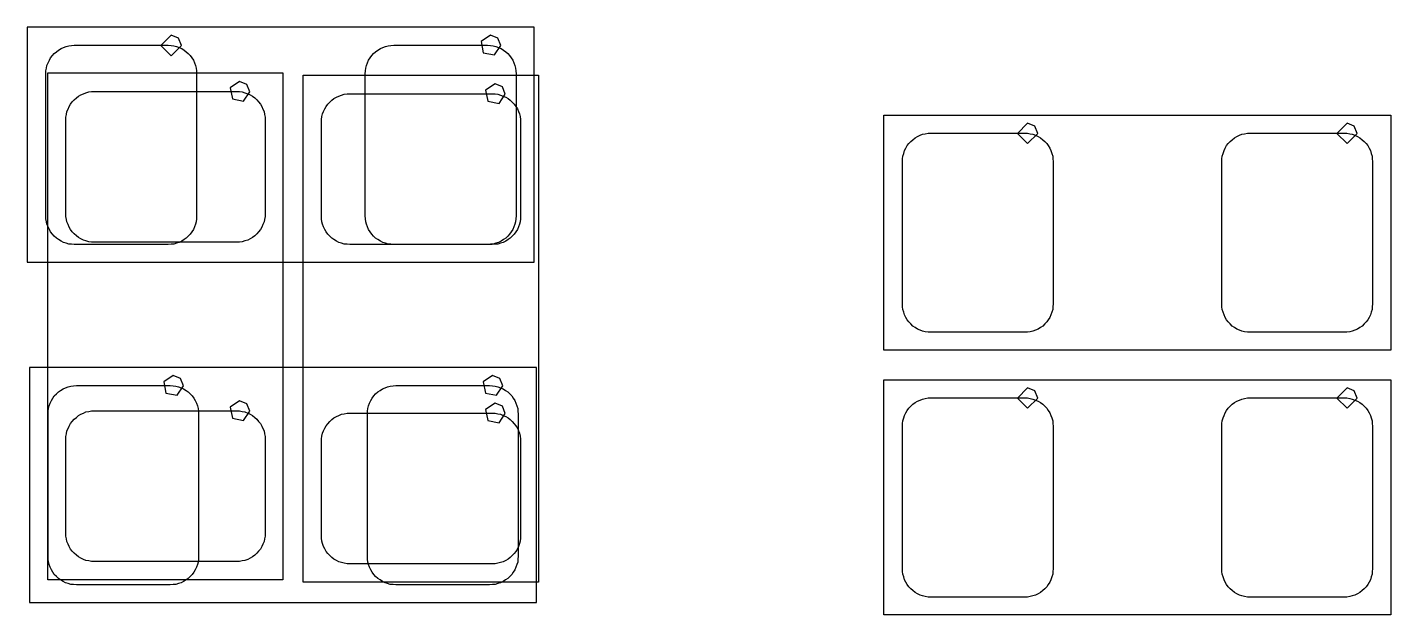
# Model space of a CAD drawing. Extents: x 114 to 258, y 8 to 198.
# Drawn here: x 219.26 to 232.6, y 121.62 to 127.37 of the extents above; entities that cross this region are included whole.
import ezdxf

# ---------------------------------------------------------------- set-up
doc = ezdxf.new("R2010")
doc.units = 0

msp = doc.modelspace()

# ---------------------------------------------------------------- linework, layer by layer
at = {"layer": 'Layer 1', "color": 7}
for points in [[(224.2185, 127.3681), (219.25788, 127.3681)], [(219.25788, 127.3681), (219.25788, 125.0694)], [(220.665294, 127.290046), (220.565294, 127.190046), (220.665294, 127.090046), (220.765294, 127.190046), (220.736005, 127.260757), (220.665294, 127.290046), (220.665294, 127.290046)], [(223.790256, 127.290046), (223.697868, 127.228314), (223.719545, 127.119335), (223.828524, 127.097658), (223.890256, 127.190046), (223.860967, 127.260757), (223.790256, 127.290046), (223.790256, 127.290046)], [(224.2185, 125.0694), (224.2185, 127.3681)], [(219.54236, 127.12934), (219.56268, 127.14458)], [(219.56268, 127.14458), (219.58808, 127.15982)], [(219.58808, 127.15982), (219.61094, 127.16998)], [(219.61094, 127.16998), (219.63888, 127.18014)], [(219.63888, 127.18014), (219.66428, 127.18776)], [(219.66428, 127.18776), (219.69222, 127.1903)], [(219.69222, 127.1903), (219.71762, 127.19284)], [(219.71762, 127.19284), (220.6371, 127.19284)], [(220.6371, 127.19284), (220.66504, 127.1903)], [(220.66504, 127.1903), (220.69044, 127.18776)], [(220.69044, 127.18776), (220.71838, 127.18014)], [(220.71838, 127.18014), (220.74378, 127.16998)], [(220.74378, 127.16998), (220.76918, 127.15982)], [(220.76918, 127.15982), (220.79204, 127.14458)], [(220.79204, 127.14458), (220.81236, 127.12934)], [(222.66656, 127.12934), (222.68942, 127.14458)], [(222.68942, 127.14458), (222.71228, 127.15982)], [(222.71228, 127.15982), (222.73768, 127.16998)], [(222.73768, 127.16998), (222.76308, 127.18014)], [(222.76308, 127.18014), (222.78848, 127.18776)], [(222.78848, 127.18776), (222.81642, 127.1903)], [(222.81642, 127.1903), (222.84436, 127.19284)], [(222.84436, 127.19284), (223.7613, 127.19284)], [(223.7613, 127.19284), (223.78924, 127.1903)], [(223.78924, 127.1903), (223.81718, 127.18776)], [(223.81718, 127.18776), (223.84258, 127.18014)], [(223.84258, 127.18014), (223.86798, 127.16998)], [(223.86798, 127.16998), (223.89338, 127.15982)], [(223.89338, 127.15982), (223.91624, 127.14458)], [(223.91624, 127.14458), (223.9391, 127.12934)], [(219.45092, 126.99472), (219.46108, 127.02012)], [(219.46108, 127.02012), (219.47378, 127.04552)], [(219.47378, 127.04552), (219.48648, 127.06838)], [(219.48648, 127.06838), (219.50426, 127.09124)], [(219.50426, 127.09124), (219.52204, 127.11156)], [(219.52204, 127.11156), (219.54236, 127.12934)], [(220.81236, 127.12934), (220.83268, 127.11156)], [(220.83268, 127.11156), (220.853, 127.09124)], [(220.853, 127.09124), (220.86824, 127.06838)], [(220.86824, 127.06838), (220.88348, 127.04552)], [(220.88348, 127.04552), (220.89364, 127.02012)], [(220.89364, 127.02012), (220.9038, 126.99472)], [(222.57766, 126.99472), (222.58528, 127.02012)], [(222.58528, 127.02012), (222.59798, 127.04552)], [(222.59798, 127.04552), (222.61322, 127.06838)], [(222.61322, 127.06838), (222.62846, 127.09124)], [(222.62846, 127.09124), (222.64624, 127.11156)], [(222.64624, 127.11156), (222.66656, 127.12934)], [(223.9391, 127.12934), (223.95942, 127.11156)], [(223.95942, 127.11156), (223.9772, 127.09124)], [(223.9772, 127.09124), (223.99244, 127.06838)], [(223.99244, 127.06838), (224.00768, 127.04552)], [(224.00768, 127.04552), (224.01784, 127.02012)], [(224.01784, 127.02012), (224.028, 126.99472)], [(219.44076, 126.94138), (219.44584, 126.96932)], [(219.44076, 126.91344), (219.44076, 126.94138)], [(219.44076, 125.52152), (219.44076, 126.91344)], [(219.44584, 126.96932), (219.45092, 126.99472)], [(219.45854, 121.96298), (219.45854, 126.92106)], [(219.45854, 126.92106), (221.75724, 126.92106)], [(220.9038, 126.99472), (220.90888, 126.96932)], [(220.90888, 126.96932), (220.91396, 126.94138)], [(220.91396, 126.94138), (220.91396, 126.91344)], [(220.91396, 126.91344), (220.91396, 125.52152)], [(221.75724, 126.92106), (221.75724, 121.96298)], [(221.9579, 121.94012), (221.9579, 126.8982)], [(221.9579, 126.8982), (224.25914, 126.8982)], [(222.56496, 126.91344), (222.5675, 126.94138)], [(222.56496, 125.52152), (222.56496, 126.91344)], [(222.5675, 126.94138), (222.57004, 126.96932)], [(222.57004, 126.96932), (222.57766, 126.99472)], [(224.028, 126.99472), (224.03562, 126.96932)], [(224.03562, 126.96932), (224.03816, 126.94138)], [(224.03816, 126.94138), (224.0407, 126.91344)], [(224.0407, 126.91344), (224.0407, 125.52152)], [(224.25914, 126.8982), (224.25914, 121.94012)], [(219.83192, 126.72802), (219.85986, 126.73564)], [(219.85986, 126.73564), (219.88526, 126.73818)], [(219.88526, 126.73818), (219.9132, 126.74072)], [(219.9132, 126.74072), (221.30766, 126.74072)], [(221.335346, 126.837418), (221.242958, 126.775686), (221.264635, 126.666707), (221.373614, 126.64503), (221.435346, 126.737418), (221.406057, 126.808129), (221.335346, 126.837418), (221.335346, 126.837418)], [(221.30766, 126.74072), (221.33306, 126.73818)], [(221.33306, 126.73818), (221.361, 126.73564)], [(221.361, 126.73564), (221.3864, 126.72802)], [(223.835214, 126.814812), (223.742826, 126.75308), (223.764503, 126.644101), (223.873482, 126.622424), (223.935214, 126.714812), (223.905925, 126.785523), (223.835214, 126.814812), (223.835214, 126.814812)], [(219.66682, 126.5934), (219.68206, 126.61626)], [(219.68206, 126.61626), (219.6973, 126.63912)], [(219.6973, 126.63912), (219.71762, 126.65944)], [(219.71762, 126.65944), (219.73794, 126.67722)], [(219.73794, 126.67722), (219.75826, 126.69246)], [(219.75826, 126.69246), (219.78112, 126.7077)], [(219.78112, 126.7077), (219.80652, 126.71786)], [(219.80652, 126.71786), (219.83192, 126.72802)], [(221.3864, 126.72802), (221.41434, 126.71786)], [(221.41434, 126.71786), (221.4372, 126.7077)], [(221.4372, 126.7077), (221.4626, 126.69246)], [(221.4626, 126.69246), (221.48292, 126.67722)], [(221.48292, 126.67722), (221.50324, 126.65944)], [(221.50324, 126.65944), (221.52102, 126.63912)], [(221.52102, 126.63912), (221.5388, 126.61626)], [(221.5388, 126.61626), (221.5515, 126.5934)], [(222.18142, 126.5934), (222.1992, 126.61626)], [(222.1992, 126.61626), (222.21698, 126.63658)], [(222.21698, 126.63658), (222.2373, 126.65436)], [(222.2373, 126.65436), (222.25762, 126.6696)], [(222.25762, 126.6696), (222.28302, 126.68484)], [(222.28302, 126.68484), (222.30588, 126.695)], [(222.30588, 126.695), (222.33382, 126.70516)], [(222.33382, 126.70516), (222.35922, 126.71278)], [(222.35922, 126.71278), (222.38716, 126.71532)], [(222.38716, 126.71532), (222.41256, 126.71786)], [(222.41256, 126.71786), (223.80702, 126.71786)], [(223.80702, 126.71786), (223.83496, 126.71532)], [(223.83496, 126.71532), (223.86036, 126.71278)], [(223.86036, 126.71278), (223.8883, 126.70516)], [(223.8883, 126.70516), (223.9137, 126.695)], [(223.9137, 126.695), (223.9391, 126.68484)], [(223.9391, 126.68484), (223.96196, 126.6696)], [(223.96196, 126.6696), (223.98228, 126.65436)], [(223.98228, 126.65436), (224.0026, 126.63658)], [(224.0026, 126.63658), (224.02292, 126.61626)], [(224.02292, 126.61626), (224.03816, 126.5934)], [(219.63634, 126.48926), (219.64142, 126.51466)], [(219.63634, 126.46132), (219.63634, 126.48926)], [(219.64142, 126.51466), (219.6465, 126.5426)], [(219.6465, 126.5426), (219.65666, 126.568)], [(219.65666, 126.568), (219.66682, 126.5934)], [(221.5515, 126.5934), (221.5642, 126.568)], [(221.5642, 126.568), (221.57436, 126.5426)], [(221.57436, 126.5426), (221.57944, 126.51466)], [(221.57944, 126.51466), (221.58452, 126.48926)], [(221.58452, 126.48926), (221.58452, 126.46132)], [(222.1357, 126.4664), (222.14078, 126.49434)], [(222.1357, 126.43846), (222.1357, 126.4664)], [(222.14078, 126.49434), (222.14586, 126.51974)], [(222.14586, 126.51974), (222.15602, 126.54514)], [(222.15602, 126.54514), (222.16872, 126.57054)], [(222.16872, 126.57054), (222.18142, 126.5934)], [(224.03816, 126.5934), (224.0534, 126.57054)], [(224.0534, 126.57054), (224.06356, 126.54514)], [(224.06356, 126.54514), (224.07372, 126.51974)], [(224.07372, 126.51974), (224.0788, 126.49434)], [(224.0788, 126.49434), (224.08388, 126.4664)], [(224.08388, 126.4664), (224.08388, 126.43846)], [(227.63734, 126.50958), (232.59796, 126.50958)], [(227.63734, 124.20834), (227.63734, 126.50958)], [(232.59796, 126.50958), (232.59796, 124.20834)], [(219.63634, 125.54438), (219.63634, 126.46132)], [(221.58452, 126.46132), (221.58452, 125.54438)], [(222.1357, 125.52152), (222.1357, 126.43846)], [(224.08388, 126.43846), (224.08388, 125.52152)], [(228.04374, 126.3267), (228.07168, 126.33178)], [(228.07168, 126.33178), (228.09962, 126.33178)], [(228.09962, 126.33178), (229.01656, 126.33178)], [(229.045262, 126.430002), (228.945262, 126.330002), (229.045262, 126.230002), (229.145262, 126.330002), (229.115973, 126.400713), (229.045262, 126.430002), (229.045262, 126.430002)], [(229.01656, 126.33178), (229.0445, 126.33178)], [(229.0445, 126.33178), (229.0699, 126.3267)], [(231.16794, 126.3267), (231.19588, 126.33178)], [(231.19588, 126.33178), (231.22382, 126.33178)], [(231.22382, 126.33178), (232.14076, 126.33178)], [(232.170224, 126.430002), (232.070224, 126.330002), (232.170224, 126.230002), (232.270224, 126.330002), (232.240935, 126.400713), (232.170224, 126.430002), (232.170224, 126.430002)], [(232.14076, 126.33178), (232.1687, 126.33178)], [(232.1687, 126.33178), (232.19664, 126.3267)], [(227.85324, 126.18446), (227.86594, 126.20986)], [(227.86594, 126.20986), (227.88372, 126.23018)], [(227.88372, 126.23018), (227.9015, 126.2505)], [(227.9015, 126.2505), (227.92182, 126.26828)], [(227.92182, 126.26828), (227.94468, 126.28606)], [(227.94468, 126.28606), (227.96754, 126.29876)], [(227.96754, 126.29876), (227.99294, 126.31146)], [(227.99294, 126.31146), (228.01834, 126.32162)], [(228.01834, 126.32162), (228.04374, 126.3267)], [(229.0699, 126.3267), (229.09784, 126.32162)], [(229.09784, 126.32162), (229.12324, 126.31146)], [(229.12324, 126.31146), (229.14864, 126.29876)], [(229.14864, 126.29876), (229.1715, 126.28606)], [(229.1715, 126.28606), (229.19436, 126.26828)], [(229.19436, 126.26828), (229.21468, 126.2505)], [(229.21468, 126.2505), (229.23246, 126.23018)], [(229.23246, 126.23018), (229.2477, 126.20986)], [(229.2477, 126.20986), (229.26294, 126.18446)], [(230.97744, 126.18446), (230.99268, 126.20986)], [(230.99268, 126.20986), (231.00792, 126.23018)], [(231.00792, 126.23018), (231.0257, 126.2505)], [(231.0257, 126.2505), (231.04602, 126.26828)], [(231.04602, 126.26828), (231.06888, 126.28606)], [(231.06888, 126.28606), (231.09174, 126.29876)], [(231.09174, 126.29876), (231.11714, 126.31146)], [(231.11714, 126.31146), (231.14254, 126.32162)], [(231.14254, 126.32162), (231.16794, 126.3267)], [(232.19664, 126.3267), (232.22204, 126.32162)], [(232.22204, 126.32162), (232.24744, 126.31146)], [(232.24744, 126.31146), (232.27284, 126.29876)], [(232.27284, 126.29876), (232.2957, 126.28606)], [(232.2957, 126.28606), (232.31856, 126.26828)], [(232.31856, 126.26828), (232.33888, 126.2505)], [(232.33888, 126.2505), (232.35666, 126.23018)], [(232.35666, 126.23018), (232.37444, 126.20986)], [(232.37444, 126.20986), (232.38714, 126.18446)], [(227.82022, 126.08032), (227.8253, 126.10826)], [(227.82022, 126.05492), (227.82022, 126.08032)], [(227.8253, 126.10826), (227.83292, 126.13366)], [(227.83292, 126.13366), (227.84054, 126.1616)], [(227.84054, 126.1616), (227.85324, 126.18446)], [(229.26294, 126.18446), (229.2731, 126.1616)], [(229.2731, 126.1616), (229.28326, 126.13366)], [(229.28326, 126.13366), (229.29088, 126.10826)], [(229.29088, 126.10826), (229.29342, 126.08032)], [(229.29342, 126.08032), (229.29596, 126.05492)], [(230.94442, 126.05492), (230.94696, 126.08032)], [(230.94696, 126.08032), (230.9495, 126.10826)], [(230.9495, 126.10826), (230.95712, 126.13366)], [(230.95712, 126.13366), (230.96728, 126.1616)], [(230.96728, 126.1616), (230.97744, 126.18446)], [(232.38714, 126.18446), (232.39984, 126.1616)], [(232.39984, 126.1616), (232.40746, 126.13366)], [(232.40746, 126.13366), (232.41508, 126.10826)], [(232.41508, 126.10826), (232.41762, 126.08032)], [(232.41762, 126.08032), (232.42016, 126.05492)], [(227.82022, 124.66046), (227.82022, 126.05492)], [(229.29596, 126.05492), (229.29596, 124.66046)], [(230.94442, 124.66046), (230.94442, 126.05492)], [(232.42016, 126.05492), (232.42016, 124.66046)], [(219.63634, 125.51644), (219.63634, 125.54438)], [(221.58452, 125.54438), (221.58452, 125.51644)], [(219.44076, 125.49358), (219.44076, 125.52152)], [(219.44584, 125.46564), (219.44076, 125.49358)], [(219.45092, 125.44024), (219.44584, 125.46564)], [(219.46108, 125.41484), (219.45092, 125.44024)], [(219.47378, 125.38944), (219.46108, 125.41484)], [(219.64142, 125.4885), (219.63634, 125.51644)], [(219.6465, 125.4631), (219.64142, 125.4885)], [(219.65666, 125.4377), (219.6465, 125.4631)], [(219.66682, 125.4123), (219.65666, 125.4377)], [(219.68206, 125.38944), (219.66682, 125.4123)], [(220.89364, 125.41484), (220.88348, 125.38944)], [(220.9038, 125.44024), (220.89364, 125.41484)], [(220.90888, 125.46564), (220.9038, 125.44024)], [(220.91396, 125.49358), (220.90888, 125.46564)], [(220.91396, 125.52152), (220.91396, 125.49358)], [(221.5515, 125.4123), (221.5388, 125.38944)], [(221.5642, 125.4377), (221.5515, 125.4123)], [(221.57436, 125.4631), (221.5642, 125.4377)], [(221.57944, 125.4885), (221.57436, 125.4631)], [(221.58452, 125.51644), (221.57944, 125.4885)], [(222.1357, 125.49358), (222.1357, 125.52152)], [(222.14078, 125.46564), (222.1357, 125.49358)], [(222.14586, 125.44024), (222.14078, 125.46564)], [(222.15602, 125.41484), (222.14586, 125.44024)], [(222.16872, 125.38944), (222.15602, 125.41484)], [(222.5675, 125.49358), (222.56496, 125.52152)], [(222.57004, 125.46564), (222.5675, 125.49358)], [(222.57766, 125.44024), (222.57004, 125.46564)], [(222.58528, 125.41484), (222.57766, 125.44024)], [(222.59798, 125.38944), (222.58528, 125.41484)], [(224.01784, 125.41484), (224.00768, 125.38944)], [(224.028, 125.44024), (224.01784, 125.41484)], [(224.03562, 125.46564), (224.028, 125.44024)], [(224.03816, 125.49358), (224.03562, 125.46564)], [(224.0407, 125.52152), (224.03816, 125.49358)], [(224.06356, 125.41484), (224.0534, 125.38944)], [(224.07372, 125.44024), (224.06356, 125.41484)], [(224.0788, 125.46564), (224.07372, 125.44024)], [(224.08388, 125.49358), (224.0788, 125.46564)], [(224.08388, 125.52152), (224.08388, 125.49358)], [(219.48648, 125.36658), (219.47378, 125.38944)], [(219.50426, 125.34372), (219.48648, 125.36658)], [(219.52204, 125.3234), (219.50426, 125.34372)], [(219.54236, 125.30562), (219.52204, 125.3234)], [(219.56268, 125.29038), (219.54236, 125.30562)], [(219.58808, 125.27514), (219.56268, 125.29038)], [(219.61094, 125.26244), (219.58808, 125.27514)], [(219.6973, 125.36658), (219.68206, 125.38944)], [(219.71762, 125.34626), (219.6973, 125.36658)], [(219.73794, 125.32848), (219.71762, 125.34626)], [(219.75826, 125.3107), (219.73794, 125.32848)], [(219.78112, 125.298), (219.75826, 125.3107)], [(219.80652, 125.2853), (219.78112, 125.298)], [(219.83192, 125.27768), (219.80652, 125.2853)], [(219.85986, 125.27006), (219.83192, 125.27768)], [(219.88526, 125.26498), (219.85986, 125.27006)], [(219.9132, 125.26498), (219.88526, 125.26498)], [(221.30766, 125.26498), (219.9132, 125.26498)], [(220.76918, 125.27514), (220.74378, 125.26244)], [(220.79204, 125.29038), (220.76918, 125.27514)], [(220.81236, 125.30562), (220.79204, 125.29038)], [(220.83268, 125.3234), (220.81236, 125.30562)], [(220.853, 125.34372), (220.83268, 125.3234)], [(220.86824, 125.36658), (220.853, 125.34372)], [(220.88348, 125.38944), (220.86824, 125.36658)], [(221.33306, 125.26498), (221.30766, 125.26498)], [(221.361, 125.27006), (221.33306, 125.26498)], [(221.3864, 125.27768), (221.361, 125.27006)], [(221.41434, 125.2853), (221.3864, 125.27768)], [(221.4372, 125.298), (221.41434, 125.2853)], [(221.4626, 125.3107), (221.4372, 125.298)], [(221.48292, 125.32848), (221.4626, 125.3107)], [(221.50324, 125.34626), (221.48292, 125.32848)], [(221.52102, 125.36658), (221.50324, 125.34626)], [(221.5388, 125.38944), (221.52102, 125.36658)], [(222.18142, 125.36658), (222.16872, 125.38944)], [(222.1992, 125.34372), (222.18142, 125.36658)], [(222.21698, 125.3234), (222.1992, 125.34372)], [(222.2373, 125.30562), (222.21698, 125.3234)], [(222.25762, 125.29038), (222.2373, 125.30562)], [(222.28302, 125.27514), (222.25762, 125.29038)], [(222.30588, 125.26244), (222.28302, 125.27514)], [(222.61322, 125.36658), (222.59798, 125.38944)], [(222.62846, 125.34372), (222.61322, 125.36658)], [(222.64624, 125.3234), (222.62846, 125.34372)], [(222.66656, 125.30562), (222.64624, 125.3234)], [(222.68942, 125.29038), (222.66656, 125.30562)], [(222.71228, 125.27514), (222.68942, 125.29038)], [(222.73768, 125.26244), (222.71228, 125.27514)], [(223.89338, 125.27514), (223.86798, 125.26244)], [(223.91624, 125.29038), (223.89338, 125.27514)], [(223.9391, 125.27514), (223.9137, 125.26244)], [(223.9391, 125.30562), (223.91624, 125.29038)], [(223.95942, 125.3234), (223.9391, 125.30562)], [(223.96196, 125.29038), (223.9391, 125.27514)], [(223.9772, 125.34372), (223.95942, 125.3234)], [(223.98228, 125.30562), (223.96196, 125.29038)], [(223.99244, 125.36658), (223.9772, 125.34372)], [(224.0026, 125.3234), (223.98228, 125.30562)], [(224.00768, 125.38944), (223.99244, 125.36658)], [(224.02292, 125.34372), (224.0026, 125.3234)], [(224.03816, 125.36658), (224.02292, 125.34372)], [(224.0534, 125.38944), (224.03816, 125.36658)], [(219.63888, 125.25482), (219.61094, 125.26244)], [(219.66428, 125.2472), (219.63888, 125.25482)], [(219.69222, 125.24466), (219.66428, 125.2472)], [(219.71762, 125.24212), (219.69222, 125.24466)], [(220.6371, 125.24212), (219.71762, 125.24212)], [(220.66504, 125.24466), (220.6371, 125.24212)], [(220.69044, 125.2472), (220.66504, 125.24466)], [(220.71838, 125.25482), (220.69044, 125.2472)], [(220.74378, 125.26244), (220.71838, 125.25482)], [(222.33382, 125.25482), (222.30588, 125.26244)], [(222.35922, 125.2472), (222.33382, 125.25482)], [(222.38716, 125.24466), (222.35922, 125.2472)], [(222.41256, 125.24212), (222.38716, 125.24466)], [(223.80702, 125.24212), (222.41256, 125.24212)], [(222.76308, 125.25482), (222.73768, 125.26244)], [(222.78848, 125.2472), (222.76308, 125.25482)], [(222.81642, 125.24466), (222.78848, 125.2472)], [(222.84436, 125.24212), (222.81642, 125.24466)], [(223.7613, 125.24212), (222.84436, 125.24212)], [(223.78924, 125.24466), (223.7613, 125.24212)], [(223.81718, 125.2472), (223.78924, 125.24466)], [(223.83496, 125.24466), (223.80702, 125.24212)], [(223.84258, 125.25482), (223.81718, 125.2472)], [(223.86036, 125.2472), (223.83496, 125.24466)], [(223.86798, 125.26244), (223.84258, 125.25482)], [(223.8883, 125.25482), (223.86036, 125.2472)], [(223.9137, 125.26244), (223.8883, 125.25482)], [(219.25788, 125.0694), (224.2185, 125.0694)], [(227.82022, 124.63252), (227.82022, 124.66046)], [(227.8253, 124.60712), (227.82022, 124.63252)], [(227.83292, 124.57918), (227.8253, 124.60712)], [(229.29088, 124.60712), (229.28326, 124.57918)], [(229.29342, 124.63252), (229.29088, 124.60712)], [(229.29596, 124.66046), (229.29342, 124.63252)], [(230.94696, 124.63252), (230.94442, 124.66046)], [(230.9495, 124.60712), (230.94696, 124.63252)], [(230.95712, 124.57918), (230.9495, 124.60712)], [(232.41508, 124.60712), (232.40746, 124.57918)], [(232.41762, 124.63252), (232.41508, 124.60712)], [(232.42016, 124.66046), (232.41762, 124.63252)], [(227.84054, 124.55378), (227.83292, 124.57918)], [(227.85324, 124.52838), (227.84054, 124.55378)], [(227.86594, 124.50552), (227.85324, 124.52838)], [(227.88372, 124.4852), (227.86594, 124.50552)], [(227.9015, 124.46488), (227.88372, 124.4852)], [(227.92182, 124.44456), (227.9015, 124.46488)], [(229.21468, 124.46488), (229.19436, 124.44456)], [(229.23246, 124.4852), (229.21468, 124.46488)], [(229.2477, 124.50552), (229.23246, 124.4852)], [(229.26294, 124.52838), (229.2477, 124.50552)], [(229.2731, 124.55378), (229.26294, 124.52838)], [(229.28326, 124.57918), (229.2731, 124.55378)], [(230.96728, 124.55378), (230.95712, 124.57918)], [(230.97744, 124.52838), (230.96728, 124.55378)], [(230.99268, 124.50552), (230.97744, 124.52838)], [(231.00792, 124.4852), (230.99268, 124.50552)], [(231.0257, 124.46488), (231.00792, 124.4852)], [(231.04602, 124.44456), (231.0257, 124.46488)], [(232.33888, 124.46488), (232.31856, 124.44456)], [(232.35666, 124.4852), (232.33888, 124.46488)], [(232.37444, 124.50552), (232.35666, 124.4852)], [(232.38714, 124.52838), (232.37444, 124.50552)], [(232.39984, 124.55378), (232.38714, 124.52838)], [(232.40746, 124.57918), (232.39984, 124.55378)], [(227.94468, 124.42932), (227.92182, 124.44456)], [(227.96754, 124.41408), (227.94468, 124.42932)], [(227.99294, 124.40392), (227.96754, 124.41408)], [(228.01834, 124.39376), (227.99294, 124.40392)], [(228.04374, 124.38868), (228.01834, 124.39376)], [(228.07168, 124.3836), (228.04374, 124.38868)], [(228.09962, 124.3836), (228.07168, 124.3836)], [(229.01656, 124.3836), (228.09962, 124.3836)], [(229.0445, 124.3836), (229.01656, 124.3836)], [(229.0699, 124.38868), (229.0445, 124.3836)], [(229.09784, 124.39376), (229.0699, 124.38868)], [(229.12324, 124.40392), (229.09784, 124.39376)], [(229.14864, 124.41408), (229.12324, 124.40392)], [(229.1715, 124.42932), (229.14864, 124.41408)], [(229.19436, 124.44456), (229.1715, 124.42932)], [(231.06888, 124.42932), (231.04602, 124.44456)], [(231.09174, 124.41408), (231.06888, 124.42932)], [(231.11714, 124.40392), (231.09174, 124.41408)], [(231.14254, 124.39376), (231.11714, 124.40392)], [(231.16794, 124.38868), (231.14254, 124.39376)], [(231.19588, 124.3836), (231.16794, 124.38868)], [(231.22382, 124.3836), (231.19588, 124.3836)], [(232.14076, 124.3836), (231.22382, 124.3836)], [(232.1687, 124.3836), (232.14076, 124.3836)], [(232.19664, 124.38868), (232.1687, 124.3836)], [(232.22204, 124.39376), (232.19664, 124.38868)], [(232.24744, 124.40392), (232.22204, 124.39376)], [(232.27284, 124.41408), (232.24744, 124.40392)], [(232.2957, 124.42932), (232.27284, 124.41408)], [(232.31856, 124.44456), (232.2957, 124.42932)], [(232.59796, 124.20834), (227.63734, 124.20834)], [(224.23882, 124.03816), (219.2782, 124.03816)], [(219.2782, 124.03816), (219.2782, 121.73946)], [(220.68536, 123.959852), (220.592972, 123.89812), (220.614649, 123.789141), (220.723628, 123.767464), (220.78536, 123.859852), (220.756071, 123.930563), (220.68536, 123.959852), (220.68536, 123.959852)], [(223.810322, 123.959852), (223.717934, 123.89812), (223.739611, 123.789141), (223.84859, 123.767464), (223.910322, 123.859852), (223.881033, 123.930563), (223.810322, 123.959852), (223.810322, 123.959852)], [(224.23882, 121.73946), (224.23882, 124.03816)], [(219.54236, 123.78162), (219.56268, 123.7994)], [(219.56268, 123.7994), (219.583, 123.81464)], [(219.583, 123.81464), (219.6084, 123.82988)], [(219.6084, 123.82988), (219.63126, 123.84004)], [(219.63126, 123.84004), (219.65666, 123.8502)], [(219.65666, 123.8502), (219.6846, 123.85782)], [(219.6846, 123.85782), (219.71, 123.86036)], [(219.71, 123.86036), (219.73794, 123.8629)], [(219.73794, 123.8629), (220.65742, 123.8629)], [(220.65742, 123.8629), (220.68536, 123.86036)], [(220.68536, 123.86036), (220.71076, 123.85782)], [(220.71076, 123.85782), (220.7387, 123.8502)], [(220.7387, 123.8502), (220.7641, 123.84004)], [(220.7641, 123.84004), (220.78696, 123.82988)], [(220.78696, 123.82988), (220.81236, 123.81464)], [(220.81236, 123.81464), (220.83268, 123.7994)], [(220.83268, 123.7994), (220.853, 123.78162)], [(222.66656, 123.78162), (222.68688, 123.7994)], [(222.68688, 123.7994), (222.70974, 123.81464)], [(222.70974, 123.81464), (222.7326, 123.82988)], [(222.7326, 123.82988), (222.758, 123.84004)], [(222.758, 123.84004), (222.7834, 123.8502)], [(222.7834, 123.8502), (222.8088, 123.85782)], [(222.8088, 123.85782), (222.83674, 123.86036)], [(222.83674, 123.86036), (222.86468, 123.8629)], [(222.86468, 123.8629), (223.78162, 123.8629)], [(223.78162, 123.8629), (223.80956, 123.86036)], [(223.80956, 123.86036), (223.83496, 123.85782)], [(223.83496, 123.85782), (223.8629, 123.8502)], [(223.8629, 123.8502), (223.8883, 123.84004)], [(223.8883, 123.84004), (223.9137, 123.82988)], [(223.9137, 123.82988), (223.93656, 123.81464)], [(223.93656, 123.81464), (223.95942, 123.7994)], [(223.95942, 123.7994), (223.97974, 123.78162)], [(227.63734, 121.62008), (227.63734, 123.91878)], [(227.63734, 123.91878), (232.59796, 123.91878)], [(229.045262, 123.839964), (228.945262, 123.739964), (229.045262, 123.639964), (229.145262, 123.739964), (229.115973, 123.810675), (229.045262, 123.839964), (229.045262, 123.839964)], [(232.170224, 123.839964), (232.070224, 123.739964), (232.170224, 123.639964), (232.270224, 123.739964), (232.240935, 123.810675), (232.170224, 123.839964), (232.170224, 123.839964)], [(232.59796, 123.91878), (232.59796, 121.62008)], [(219.46616, 123.63938), (219.47124, 123.66478)], [(219.47124, 123.66478), (219.4814, 123.69018)], [(219.4814, 123.69018), (219.4941, 123.71558)], [(219.4941, 123.71558), (219.5068, 123.73844)], [(219.5068, 123.73844), (219.52204, 123.7613)], [(219.52204, 123.7613), (219.54236, 123.78162)], [(220.853, 123.78162), (220.87078, 123.7613)], [(220.87078, 123.7613), (220.88856, 123.73844)], [(220.88856, 123.73844), (220.90126, 123.71558)], [(220.90126, 123.71558), (220.91396, 123.69018)], [(220.91396, 123.69018), (220.92412, 123.66478)], [(220.92412, 123.66478), (220.9292, 123.63938)], [(221.335346, 123.712456), (221.242958, 123.650724), (221.264635, 123.541745), (221.373614, 123.520068), (221.435346, 123.612456), (221.406057, 123.683167), (221.335346, 123.712456), (221.335346, 123.712456)], [(222.59036, 123.63938), (222.59798, 123.66478)], [(222.59798, 123.66478), (222.6056, 123.69018)], [(222.6056, 123.69018), (222.6183, 123.71558)], [(222.6183, 123.71558), (222.631, 123.73844)], [(222.631, 123.73844), (222.64878, 123.7613)], [(222.64878, 123.7613), (222.66656, 123.78162)], [(223.835214, 123.68985), (223.742826, 123.628118), (223.764503, 123.519139), (223.873482, 123.497462), (223.935214, 123.58985), (223.905925, 123.660561), (223.835214, 123.68985), (223.835214, 123.68985)], [(223.97974, 123.78162), (223.99752, 123.7613)], [(223.99752, 123.7613), (224.01276, 123.73844)], [(224.01276, 123.73844), (224.028, 123.71558)], [(224.028, 123.71558), (224.03816, 123.69018)], [(224.03816, 123.69018), (224.04832, 123.66478)], [(224.04832, 123.66478), (224.05594, 123.63938)], [(227.9015, 123.6597), (227.92182, 123.68002)], [(227.92182, 123.68002), (227.94468, 123.69526)], [(227.94468, 123.69526), (227.96754, 123.7105)], [(227.96754, 123.7105), (227.99294, 123.72066)], [(227.99294, 123.72066), (228.01834, 123.73082)], [(228.01834, 123.73082), (228.04374, 123.7359)], [(228.04374, 123.7359), (228.07168, 123.74098)], [(228.07168, 123.74098), (228.09962, 123.74352)], [(228.09962, 123.74352), (229.01656, 123.74352)], [(229.01656, 123.74352), (229.0445, 123.74098)], [(229.0445, 123.74098), (229.0699, 123.7359)], [(229.0699, 123.7359), (229.09784, 123.73082)], [(229.09784, 123.73082), (229.12324, 123.72066)], [(229.12324, 123.72066), (229.14864, 123.7105)], [(229.14864, 123.7105), (229.1715, 123.69526)], [(229.1715, 123.69526), (229.19436, 123.68002)], [(229.19436, 123.68002), (229.21468, 123.6597)], [(231.0257, 123.6597), (231.04602, 123.68002)], [(231.04602, 123.68002), (231.06888, 123.69526)], [(231.06888, 123.69526), (231.09174, 123.7105)], [(231.09174, 123.7105), (231.11714, 123.72066)], [(231.11714, 123.72066), (231.14254, 123.73082)], [(231.14254, 123.73082), (231.16794, 123.7359)], [(231.16794, 123.7359), (231.19588, 123.74098)], [(231.19588, 123.74098), (231.22382, 123.74352)], [(231.22382, 123.74352), (232.14076, 123.74352)], [(232.14076, 123.74352), (232.1687, 123.74098)], [(232.1687, 123.74098), (232.19664, 123.7359)], [(232.19664, 123.7359), (232.22204, 123.73082)], [(232.22204, 123.73082), (232.24744, 123.72066)], [(232.24744, 123.72066), (232.27284, 123.7105)], [(232.27284, 123.7105), (232.2957, 123.69526)], [(232.2957, 123.69526), (232.31856, 123.68002)], [(232.31856, 123.68002), (232.33888, 123.6597)], [(219.46108, 123.61144), (219.46616, 123.63938)], [(219.46108, 123.5835), (219.46108, 123.61144)], [(219.46108, 122.19158), (219.46108, 123.5835)], [(219.6973, 123.51238), (219.71762, 123.5327)], [(219.71762, 123.5327), (219.73794, 123.55048)], [(219.73794, 123.55048), (219.75826, 123.56826)], [(219.75826, 123.56826), (219.78112, 123.58096)], [(219.78112, 123.58096), (219.80652, 123.59366)], [(219.80652, 123.59366), (219.83192, 123.60382)], [(219.83192, 123.60382), (219.85986, 123.6089)], [(219.85986, 123.6089), (219.88526, 123.61398)], [(219.88526, 123.61398), (219.9132, 123.61398)], [(219.9132, 123.61398), (221.30766, 123.61398)], [(220.9292, 123.63938), (220.93428, 123.61144)], [(220.93428, 123.61144), (220.93428, 123.5835)], [(220.93428, 123.5835), (220.93428, 122.19158)], [(221.30766, 123.61398), (221.33306, 123.61398)], [(221.33306, 123.61398), (221.361, 123.6089)], [(221.361, 123.6089), (221.3864, 123.60382)], [(221.3864, 123.60382), (221.41434, 123.59366)], [(221.41434, 123.59366), (221.4372, 123.58096)], [(221.4372, 123.58096), (221.4626, 123.56826)], [(221.4626, 123.56826), (221.48292, 123.55048)], [(221.48292, 123.55048), (221.50324, 123.5327)], [(221.50324, 123.5327), (221.52102, 123.51238)], [(222.21698, 123.50984), (222.2373, 123.53016)], [(222.2373, 123.53016), (222.25762, 123.5454)], [(222.25762, 123.5454), (222.28302, 123.56064)], [(222.28302, 123.56064), (222.30588, 123.5708)], [(222.30588, 123.5708), (222.33382, 123.58096)], [(222.33382, 123.58096), (222.35922, 123.58604)], [(222.35922, 123.58604), (222.38716, 123.59112)], [(222.38716, 123.59112), (222.41256, 123.59366)], [(222.41256, 123.59366), (223.80702, 123.59366)], [(222.58528, 123.61144), (222.59036, 123.63938)], [(222.58528, 123.5835), (222.58528, 123.61144)], [(222.58528, 122.19158), (222.58528, 123.5835)], [(223.80702, 123.59366), (223.83496, 123.59112)], [(223.83496, 123.59112), (223.86036, 123.58604)], [(223.86036, 123.58604), (223.8883, 123.58096)], [(223.8883, 123.58096), (223.9137, 123.5708)], [(223.9137, 123.5708), (223.9391, 123.56064)], [(223.9391, 123.56064), (223.96196, 123.5454)], [(223.96196, 123.5454), (223.98228, 123.53016)], [(223.98228, 123.53016), (224.0026, 123.50984)], [(224.05594, 123.63938), (224.05848, 123.61144)], [(224.05848, 123.61144), (224.06102, 123.5835)], [(224.06102, 123.5835), (224.06102, 122.19158)], [(227.8253, 123.51746), (227.83292, 123.5454)], [(227.83292, 123.5454), (227.84054, 123.5708)], [(227.84054, 123.5708), (227.85324, 123.5962)], [(227.85324, 123.5962), (227.86594, 123.61906)], [(227.86594, 123.61906), (227.88372, 123.64192)], [(227.88372, 123.64192), (227.9015, 123.6597)], [(229.21468, 123.6597), (229.23246, 123.64192)], [(229.23246, 123.64192), (229.2477, 123.61906)], [(229.2477, 123.61906), (229.26294, 123.5962)], [(229.26294, 123.5962), (229.2731, 123.5708)], [(229.2731, 123.5708), (229.28326, 123.5454)], [(229.28326, 123.5454), (229.29088, 123.51746)], [(230.9495, 123.51746), (230.95712, 123.5454)], [(230.95712, 123.5454), (230.96728, 123.5708)], [(230.96728, 123.5708), (230.97744, 123.5962)], [(230.97744, 123.5962), (230.99268, 123.61906)], [(230.99268, 123.61906), (231.00792, 123.64192)], [(231.00792, 123.64192), (231.0257, 123.6597)], [(232.33888, 123.6597), (232.35666, 123.64192)], [(232.35666, 123.64192), (232.37444, 123.61906)], [(232.37444, 123.61906), (232.38714, 123.5962)], [(232.38714, 123.5962), (232.39984, 123.5708)], [(232.39984, 123.5708), (232.40746, 123.5454)], [(232.40746, 123.5454), (232.41508, 123.51746)], [(219.64142, 123.39046), (219.6465, 123.4184)], [(219.6465, 123.4184), (219.65666, 123.4438)], [(219.65666, 123.4438), (219.66682, 123.46666)], [(219.66682, 123.46666), (219.68206, 123.49206)], [(219.68206, 123.49206), (219.6973, 123.51238)], [(221.52102, 123.51238), (221.5388, 123.49206)], [(221.5388, 123.49206), (221.5515, 123.46666)], [(221.5515, 123.46666), (221.5642, 123.4438)], [(221.5642, 123.4438), (221.57436, 123.4184)], [(221.57436, 123.4184), (221.57944, 123.39046)], [(222.14586, 123.39554), (222.15602, 123.42094)], [(222.15602, 123.42094), (222.16872, 123.44634)], [(222.16872, 123.44634), (222.18142, 123.4692)], [(222.18142, 123.4692), (222.1992, 123.48952)], [(222.1992, 123.48952), (222.21698, 123.50984)], [(224.0026, 123.50984), (224.02292, 123.48952)], [(224.02292, 123.48952), (224.03816, 123.4692)], [(224.03816, 123.4692), (224.0534, 123.44634)], [(224.0534, 123.44634), (224.06356, 123.42094)], [(224.06356, 123.42094), (224.07372, 123.39554)], [(227.82022, 123.49206), (227.8253, 123.51746)], [(227.82022, 123.46412), (227.82022, 123.49206)], [(227.82022, 122.06966), (227.82022, 123.46412)], [(229.29088, 123.51746), (229.29342, 123.49206)], [(229.29342, 123.49206), (229.29596, 123.46412)], [(229.29596, 123.46412), (229.29596, 122.06966)], [(230.94442, 123.46412), (230.94696, 123.49206)], [(230.94442, 122.06966), (230.94442, 123.46412)], [(230.94696, 123.49206), (230.9495, 123.51746)], [(232.41508, 123.51746), (232.41762, 123.49206)], [(232.41762, 123.49206), (232.42016, 123.46412)], [(232.42016, 123.46412), (232.42016, 122.06966)], [(219.63634, 123.36506), (219.64142, 123.39046)], [(219.63634, 123.33712), (219.63634, 123.36506)], [(219.63634, 122.41764), (219.63634, 123.33712)], [(221.57944, 123.39046), (221.58452, 123.36506)], [(221.58452, 123.36506), (221.58452, 123.33712)], [(221.58452, 123.33712), (221.58452, 122.41764)], [(222.1357, 123.3422), (222.14078, 123.3676)], [(222.1357, 123.31426), (222.1357, 123.3422)], [(222.1357, 122.39478), (222.1357, 123.31426)], [(222.14078, 123.3676), (222.14586, 123.39554)], [(224.07372, 123.39554), (224.0788, 123.3676)], [(224.0788, 123.3676), (224.08388, 123.3422)], [(224.08388, 123.3422), (224.08388, 123.31426)], [(224.08388, 123.31426), (224.08388, 122.39478)], [(219.63634, 122.3897), (219.63634, 122.41764)], [(219.64142, 122.3643), (219.63634, 122.3897)], [(219.6465, 122.33636), (219.64142, 122.3643)], [(219.65666, 122.31096), (219.6465, 122.33636)], [(221.57436, 122.33636), (221.5642, 122.31096)], [(221.57944, 122.3643), (221.57436, 122.33636)], [(221.58452, 122.3897), (221.57944, 122.3643)], [(221.58452, 122.41764), (221.58452, 122.3897)], [(222.1357, 122.36938), (222.1357, 122.39478)], [(222.14078, 122.34144), (222.1357, 122.36938)], [(222.14586, 122.31604), (222.14078, 122.34144)], [(224.0788, 122.34144), (224.07372, 122.31604)], [(224.08388, 122.36938), (224.0788, 122.34144)], [(224.08388, 122.39478), (224.08388, 122.36938)], [(219.66682, 122.2881), (219.65666, 122.31096)], [(219.68206, 122.2627), (219.66682, 122.2881)], [(219.6973, 122.24238), (219.68206, 122.2627)], [(219.71762, 122.22206), (219.6973, 122.24238)], [(219.73794, 122.20428), (219.71762, 122.22206)], [(219.75826, 122.1865), (219.73794, 122.20428)], [(221.48292, 122.20428), (221.4626, 122.1865)], [(221.50324, 122.22206), (221.48292, 122.20428)], [(221.52102, 122.24238), (221.50324, 122.22206)], [(221.5388, 122.2627), (221.52102, 122.24238)], [(221.5515, 122.2881), (221.5388, 122.2627)], [(221.5642, 122.31096), (221.5515, 122.2881)], [(222.15602, 122.2881), (222.14586, 122.31604)], [(222.16872, 122.26524), (222.15602, 122.2881)], [(222.18142, 122.23984), (222.16872, 122.26524)], [(222.1992, 122.21952), (222.18142, 122.23984)], [(222.21698, 122.1992), (222.1992, 122.21952)], [(222.2373, 122.18142), (222.21698, 122.1992)], [(224.0026, 122.1992), (223.98228, 122.18142)], [(224.02292, 122.21952), (224.0026, 122.1992)], [(224.03816, 122.23984), (224.02292, 122.21952)], [(224.0534, 122.26524), (224.03816, 122.23984)], [(224.06356, 122.2881), (224.0534, 122.26524)], [(224.07372, 122.31604), (224.06356, 122.2881)], [(219.46108, 122.16364), (219.46108, 122.19158)], [(219.46616, 122.1357), (219.46108, 122.16364)], [(219.47124, 122.1103), (219.46616, 122.1357)], [(219.4814, 122.0849), (219.47124, 122.1103)], [(219.4941, 122.0595), (219.4814, 122.0849)], [(219.78112, 122.1738), (219.75826, 122.1865)], [(219.80652, 122.1611), (219.78112, 122.1738)], [(219.83192, 122.15094), (219.80652, 122.1611)], [(219.85986, 122.14586), (219.83192, 122.15094)], [(219.88526, 122.14078), (219.85986, 122.14586)], [(219.9132, 122.14078), (219.88526, 122.14078)], [(221.30766, 122.14078), (219.9132, 122.14078)], [(220.91396, 122.0849), (220.90126, 122.0595)], [(220.92412, 122.1103), (220.91396, 122.0849)], [(220.9292, 122.1357), (220.92412, 122.1103)], [(220.93428, 122.16364), (220.9292, 122.1357)], [(220.93428, 122.19158), (220.93428, 122.16364)], [(221.33306, 122.14078), (221.30766, 122.14078)], [(221.361, 122.14586), (221.33306, 122.14078)], [(221.3864, 122.15094), (221.361, 122.14586)], [(221.41434, 122.1611), (221.3864, 122.15094)], [(221.4372, 122.1738), (221.41434, 122.1611)], [(221.4626, 122.1865), (221.4372, 122.1738)], [(222.25762, 122.16364), (222.2373, 122.18142)], [(222.28302, 122.15094), (222.25762, 122.16364)], [(222.30588, 122.13824), (222.28302, 122.15094)], [(222.33382, 122.13062), (222.30588, 122.13824)], [(222.35922, 122.123), (222.33382, 122.13062)], [(222.38716, 122.11792), (222.35922, 122.123)], [(222.41256, 122.11792), (222.38716, 122.11792)], [(223.80702, 122.11792), (222.41256, 122.11792)], [(222.58528, 122.16364), (222.58528, 122.19158)], [(222.59036, 122.1357), (222.58528, 122.16364)], [(222.59798, 122.1103), (222.59036, 122.1357)], [(222.6056, 122.0849), (222.59798, 122.1103)], [(222.6183, 122.0595), (222.6056, 122.0849)], [(223.83496, 122.11792), (223.80702, 122.11792)], [(223.86036, 122.123), (223.83496, 122.11792)], [(223.8883, 122.13062), (223.86036, 122.123)], [(223.9137, 122.13824), (223.8883, 122.13062)], [(223.9391, 122.15094), (223.9137, 122.13824)], [(223.96196, 122.16364), (223.9391, 122.15094)], [(223.98228, 122.18142), (223.96196, 122.16364)], [(224.03816, 122.0849), (224.028, 122.0595)], [(224.04832, 122.1103), (224.03816, 122.0849)], [(224.05594, 122.1357), (224.04832, 122.1103)], [(224.05848, 122.16364), (224.05594, 122.1357)], [(224.06102, 122.19158), (224.05848, 122.16364)], [(227.82022, 122.04426), (227.82022, 122.06966)], [(229.29596, 122.06966), (229.29342, 122.04426)], [(230.94696, 122.04426), (230.94442, 122.06966)], [(232.42016, 122.06966), (232.41762, 122.04426)], [(221.75724, 121.96298), (219.45854, 121.96298)], [(219.5068, 122.03664), (219.4941, 122.0595)], [(219.52204, 122.01378), (219.5068, 122.03664)], [(219.54236, 121.99346), (219.52204, 122.01378)], [(219.56268, 121.97568), (219.54236, 121.99346)], [(219.583, 121.96044), (219.56268, 121.97568)], [(219.6084, 121.9452), (219.583, 121.96044)], [(219.63126, 121.9325), (219.6084, 121.9452)], [(219.65666, 121.92488), (219.63126, 121.9325)], [(220.7641, 121.9325), (220.7387, 121.92488)], [(220.78696, 121.9452), (220.7641, 121.9325)], [(220.81236, 121.96044), (220.78696, 121.9452)], [(220.83268, 121.97568), (220.81236, 121.96044)], [(220.853, 121.99346), (220.83268, 121.97568)], [(220.87078, 122.01378), (220.853, 121.99346)], [(220.88856, 122.03664), (220.87078, 122.01378)], [(220.90126, 122.0595), (220.88856, 122.03664)], [(224.25914, 121.94012), (221.9579, 121.94012)], [(222.631, 122.03664), (222.6183, 122.0595)], [(222.64878, 122.01378), (222.631, 122.03664)], [(222.66656, 121.99346), (222.64878, 122.01378)], [(222.68688, 121.97568), (222.66656, 121.99346)], [(222.70974, 121.96044), (222.68688, 121.97568)], [(222.7326, 121.9452), (222.70974, 121.96044)], [(222.758, 121.9325), (222.7326, 121.9452)], [(222.7834, 121.92488), (222.758, 121.9325)], [(223.8883, 121.9325), (223.8629, 121.92488)], [(223.9137, 121.9452), (223.8883, 121.9325)], [(223.93656, 121.96044), (223.9137, 121.9452)], [(223.95942, 121.97568), (223.93656, 121.96044)], [(223.97974, 121.99346), (223.95942, 121.97568)], [(223.99752, 122.01378), (223.97974, 121.99346)], [(224.01276, 122.03664), (223.99752, 122.01378)], [(224.028, 122.0595), (224.01276, 122.03664)], [(227.8253, 122.01632), (227.82022, 122.04426)], [(227.83292, 121.99092), (227.8253, 122.01632)], [(227.84054, 121.96298), (227.83292, 121.99092)], [(227.85324, 121.94012), (227.84054, 121.96298)], [(227.86594, 121.91726), (227.85324, 121.94012)], [(229.26294, 121.94012), (229.2477, 121.91726)], [(229.2731, 121.96298), (229.26294, 121.94012)], [(229.28326, 121.99092), (229.2731, 121.96298)], [(229.29088, 122.01632), (229.28326, 121.99092)], [(229.29342, 122.04426), (229.29088, 122.01632)], [(230.9495, 122.01632), (230.94696, 122.04426)], [(230.95712, 121.99092), (230.9495, 122.01632)], [(230.96728, 121.96298), (230.95712, 121.99092)], [(230.97744, 121.94012), (230.96728, 121.96298)], [(230.99268, 121.91726), (230.97744, 121.94012)], [(232.38714, 121.94012), (232.37444, 121.91726)], [(232.39984, 121.96298), (232.38714, 121.94012)], [(232.40746, 121.99092), (232.39984, 121.96298)], [(232.41508, 122.01632), (232.40746, 121.99092)], [(232.41762, 122.04426), (232.41508, 122.01632)], [(219.6846, 121.91726), (219.65666, 121.92488)], [(219.71, 121.91472), (219.6846, 121.91726)], [(219.73794, 121.91218), (219.71, 121.91472)], [(220.65742, 121.91218), (219.73794, 121.91218)], [(220.68536, 121.91472), (220.65742, 121.91218)], [(220.71076, 121.91726), (220.68536, 121.91472)], [(220.7387, 121.92488), (220.71076, 121.91726)], [(222.8088, 121.91726), (222.7834, 121.92488)], [(222.83674, 121.91472), (222.8088, 121.91726)], [(222.86468, 121.91218), (222.83674, 121.91472)], [(223.78162, 121.91218), (222.86468, 121.91218)], [(223.80956, 121.91472), (223.78162, 121.91218)], [(223.83496, 121.91726), (223.80956, 121.91472)], [(223.8629, 121.92488), (223.83496, 121.91726)], [(227.88372, 121.8944), (227.86594, 121.91726)], [(227.9015, 121.87408), (227.88372, 121.8944)], [(227.92182, 121.8563), (227.9015, 121.87408)], [(227.94468, 121.83852), (227.92182, 121.8563)], [(227.96754, 121.82582), (227.94468, 121.83852)], [(227.99294, 121.81312), (227.96754, 121.82582)], [(228.01834, 121.8055), (227.99294, 121.81312)], [(228.04374, 121.79788), (228.01834, 121.8055)], [(228.07168, 121.7928), (228.04374, 121.79788)], [(229.0699, 121.79788), (229.0445, 121.7928)], [(229.09784, 121.8055), (229.0699, 121.79788)], [(229.12324, 121.81312), (229.09784, 121.8055)], [(229.14864, 121.82582), (229.12324, 121.81312)], [(229.1715, 121.83852), (229.14864, 121.82582)], [(229.19436, 121.8563), (229.1715, 121.83852)], [(229.21468, 121.87408), (229.19436, 121.8563)], [(229.23246, 121.8944), (229.21468, 121.87408)], [(229.2477, 121.91726), (229.23246, 121.8944)], [(231.00792, 121.8944), (230.99268, 121.91726)], [(231.0257, 121.87408), (231.00792, 121.8944)], [(231.04602, 121.8563), (231.0257, 121.87408)], [(231.06888, 121.83852), (231.04602, 121.8563)], [(231.09174, 121.82582), (231.06888, 121.83852)], [(231.11714, 121.81312), (231.09174, 121.82582)], [(231.14254, 121.8055), (231.11714, 121.81312)], [(231.16794, 121.79788), (231.14254, 121.8055)], [(231.19588, 121.7928), (231.16794, 121.79788)], [(232.19664, 121.79788), (232.1687, 121.7928)], [(232.22204, 121.8055), (232.19664, 121.79788)], [(232.24744, 121.81312), (232.22204, 121.8055)], [(232.27284, 121.82582), (232.24744, 121.81312)], [(232.2957, 121.83852), (232.27284, 121.82582)], [(232.31856, 121.8563), (232.2957, 121.83852)], [(232.33888, 121.87408), (232.31856, 121.8563)], [(232.35666, 121.8944), (232.33888, 121.87408)], [(232.37444, 121.91726), (232.35666, 121.8944)], [(219.2782, 121.73946), (224.23882, 121.73946)], [(228.09962, 121.7928), (228.07168, 121.7928)], [(229.01656, 121.7928), (228.09962, 121.7928)], [(229.0445, 121.7928), (229.01656, 121.7928)], [(231.22382, 121.7928), (231.19588, 121.7928)], [(232.14076, 121.7928), (231.22382, 121.7928)], [(232.1687, 121.7928), (232.14076, 121.7928)], [(232.59796, 121.62008), (227.63734, 121.62008)]]:
    msp.add_lwpolyline(points, dxfattribs=at)

doc.saveas('drawing.dxf')
